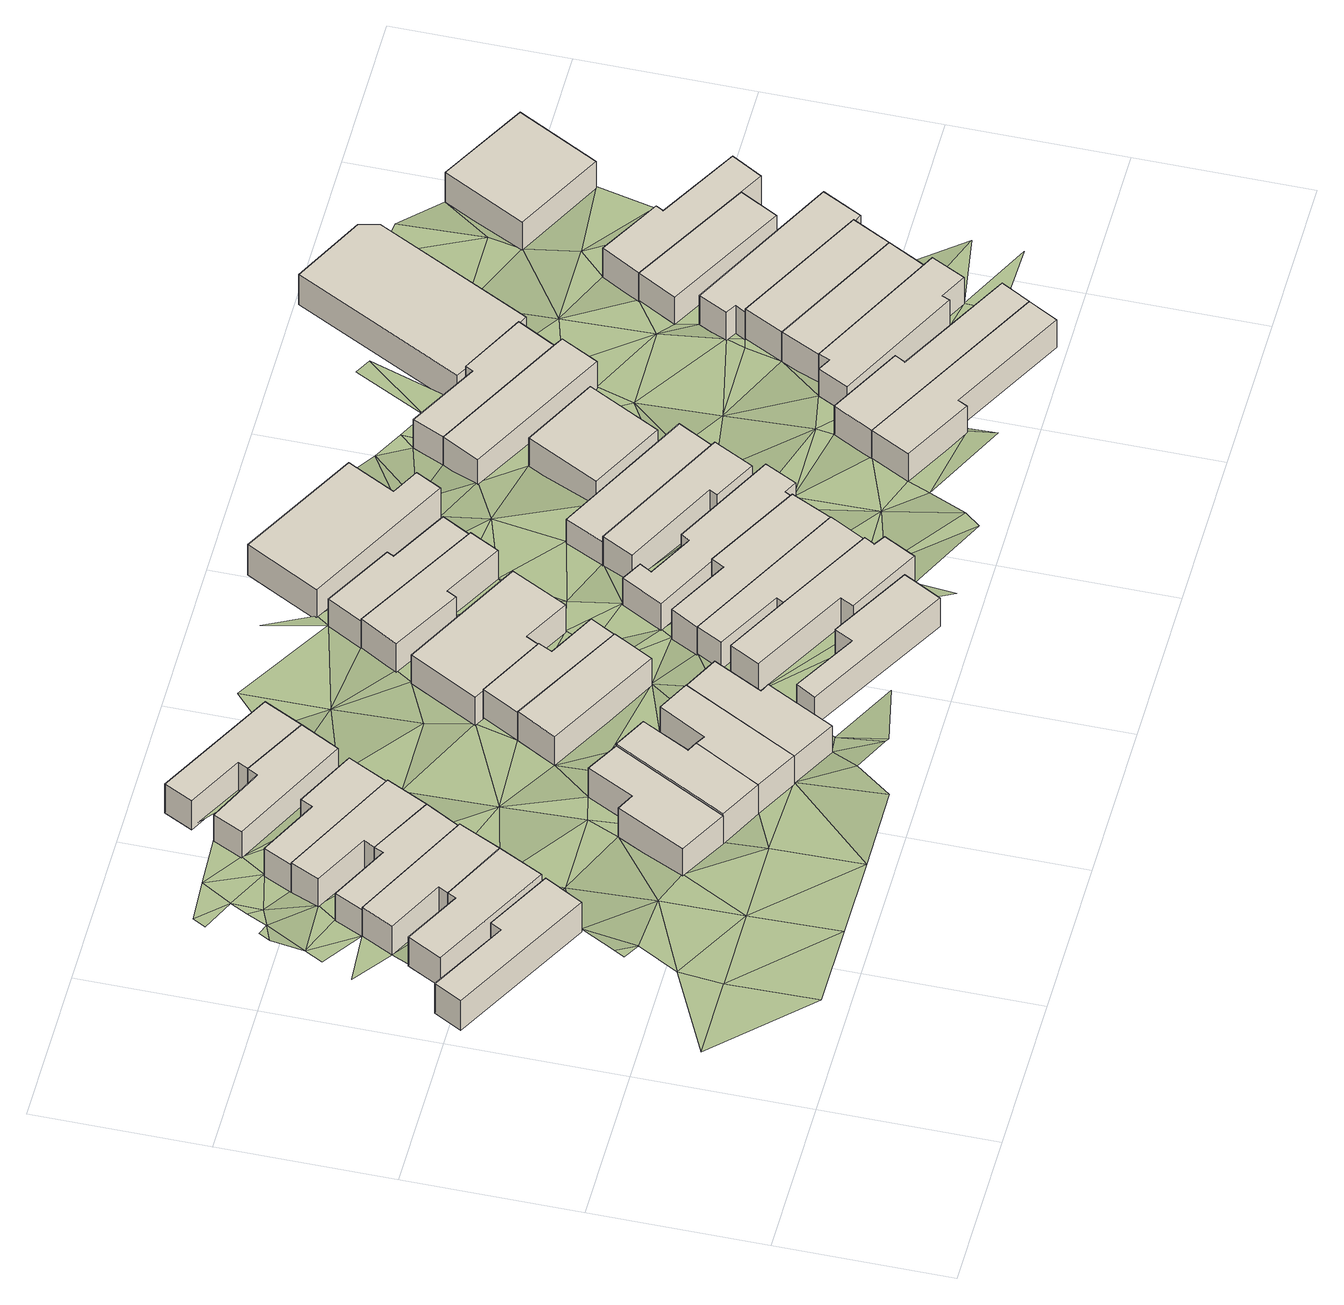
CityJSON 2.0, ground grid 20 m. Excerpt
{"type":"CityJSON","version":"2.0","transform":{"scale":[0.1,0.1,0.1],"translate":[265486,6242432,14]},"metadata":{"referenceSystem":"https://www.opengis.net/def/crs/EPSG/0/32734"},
"CityObjects":{
"building1":{"type":"Building","attributes":{"address":"Goldsmith Road Salt River Cape Town","building":"house","building:levels":"1","footprint":{"type":"Polygon"},"plus_code":"CVXVXHX6+X6V","ground_height":16.68,"building_height":4.1,"roof_height":20.78},"geometry":[{"type":"Solid","lod":"1","boundaries":[[[[0,1,2,3]],[[1,4,5,2]],[[4,6,7,5]],[[6,8,9,7]],[[8,10,11,9]],[[10,0,3,11]],[[3,2,5,7,9,11]],[[10,8,6,4,1,0]]]]}]},
"building2":{"type":"Building","attributes":{"address":"80 Goldsmith Road Salt River Cape Town","building":"house","building:levels":"1","footprint":{"type":"Polygon"},"plus_code":"C2X2X9XW+X2W","ground_height":16.5,"building_height":4.1,"roof_height":20.6},"geometry":[{"type":"Solid","lod":"1","boundaries":[[[[12,13,14,15]],[[13,16,17,14]],[[16,18,19,17]],[[18,20,21,19]],[[20,22,23,21]],[[22,12,15,23]],[[15,14,17,19,21,23]],[[22,20,18,16,13,12]]]]}]},
"building3":{"type":"Building","attributes":{"address":"78 Goldsmith Road Salt River Cape Town","building":"house","building:levels":"1","footprint":{"type":"Polygon"},"plus_code":"C2X5X6XJ+XMV","ground_height":16.5,"building_height":4.1,"roof_height":20.6},"geometry":[{"type":"Solid","lod":"1","boundaries":[[[[12,24,25,15]],[[24,26,27,28,25]],[[26,29,30,31,28,27]],[[29,32,33,31,30]],[[32,13,14,33]],[[13,12,15,14]],[[15,25,28,31,33,14]],[[13,32,29,26,24,12]]]]}]},
"building4":{"type":"Building","attributes":{"address":"76 Goldsmith Road Salt River Cape Town","building":"house","building:levels":"1","footprint":{"type":"Polygon"},"plus_code":"C2X7XHXM+X8R","ground_height":16.14,"building_height":4.1,"roof_height":20.24},"geometry":[{"type":"Solid","lod":"1","boundaries":[[[[34,35,36,37]],[[35,38,39,36]],[[38,40,41,39]],[[40,42,43,41]],[[42,44,27,43]],[[44,34,37,27]],[[37,36,39,41,43,27]],[[44,42,40,38,35,34]]]]}]},
"building5":{"type":"Building","attributes":{"address":"74 Goldsmith Road Salt River Cape Town","building":"house","building:levels":"1","footprint":{"type":"Polygon"},"plus_code":"C2X9XQX9+XMW","ground_height":16.14,"building_height":4.1,"roof_height":20.24},"geometry":[{"type":"Solid","lod":"1","boundaries":[[[[45,46,47,36]],[[46,48,49,50,47]],[[48,51,52,53,50,49]],[[51,54,55,53,52]],[[54,56,39,55]],[[56,45,36,39]],[[36,47,50,53,55,39]],[[56,54,51,48,46,45]]]]}]},
"building6":{"type":"Building","attributes":{"address":"29 Dryden Street Salt River Cape Town","building":"house","building:levels":"1","footprint":{"type":"Polygon"},"plus_code":"C2XWXGX8+XXX","ground_height":16.58,"building_height":4.1,"roof_height":20.68},"geometry":[{"type":"Solid","lod":"1","boundaries":[[[[57,58,59,60]],[[58,61,62,59]],[[61,63,64,62]],[[63,65,66,64]],[[65,67,68,66]],[[67,57,60,68]],[[60,59,62,64,66,68]],[[67,65,63,61,58,57]]]]}]},
"building7":{"type":"Building","attributes":{"address":"72 Goldsmith Road Salt River Cape Town","building":"house","building:levels":"1","footprint":{"type":"Polygon"},"plus_code":"C2XGX9XH+XWW","ground_height":15.84,"building_height":4.1,"roof_height":19.94},"geometry":[{"type":"Solid","lod":"1","boundaries":[[[[46,69,70,71]],[[69,72,73,70]],[[72,74,75,73]],[[74,76,77,75]],[[76,48,49,77]],[[48,46,71,49]],[[71,70,73,75,77,49]],[[48,76,74,72,69,46]]]]}]},
"building8":{"type":"Building","attributes":{"address":"31 Dryden Street Salt River Cape Town","building":"house","building:levels":"1","footprint":{"type":"Polygon"},"plus_code":"C3X6XCXQ+X5V","ground_height":16.89,"building_height":4.1,"roof_height":20.99},"geometry":[{"type":"Solid","lod":"1","boundaries":[[[[57,78,79,80,81,60]],[[78,82,83,80,79]],[[82,84,85,83]],[[84,86,87,85]],[[86,58,88,87]],[[58,57,60,81,88]],[[81,80,83,85,87,88]],[[58,86,84,82,78,57]]]]}]},
"building9":{"type":"Building","attributes":{"address":"70 Goldsmith Road Salt River Cape Town","building":"house","building:levels":"1","footprint":{"type":"Polygon"},"plus_code":"C2XMXVX6+XJR","ground_height":15.55,"building_height":4.1,"roof_height":19.65},"geometry":[{"type":"Solid","lod":"1","boundaries":[[[[89,90,91,92]],[[90,93,94,91]],[[93,95,96,94]],[[95,97,98,96]],[[97,99,100,98]],[[99,89,92,100]],[[92,91,94,96,98,100]],[[99,97,95,93,90,89]]]]}]},
"building10":{"type":"Building","attributes":{"address":"33 Dryden Street Salt River Cape Town","building":"house","building:levels":"1","footprint":{"type":"Polygon"},"plus_code":"C3XCXPX8+XHR","ground_height":16.89,"building_height":4.1,"roof_height":20.99},"geometry":[{"type":"Solid","lod":"1","boundaries":[[[[78,101,102,80]],[[101,103,104,105,102]],[[103,106,107,108,105,104]],[[106,109,110,108,107]],[[109,82,83,110]],[[82,78,80,83]],[[80,102,105,108,110,83]],[[82,109,106,103,101,78]]]]}]},
"building11":{"type":"Building","attributes":{"address":"68 Goldsmith Road Salt River Cape Town","building":"house","building:levels":"1","footprint":{"type":"Polygon"},"plus_code":"C2XQXVX3+XHW","ground_height":15.55,"building_height":4.1,"roof_height":19.65},"geometry":[{"type":"Solid","lod":"1","boundaries":[[[[111,112,113,92]],[[112,114,115,113]],[[114,116,117,115]],[[116,118,119,117]],[[118,120,91,119]],[[120,111,92,91]],[[92,113,115,117,119,91]],[[120,118,116,114,112,111]]]]}]},
"building12":{"type":"Building","attributes":{"address":"35 Dryden Street Salt River Cape Town","building":"house","building:levels":"1","footprint":{"type":"Polygon"},"plus_code":"C3XPX9X9+XFR","ground_height":16.82,"building_height":4.1,"roof_height":20.92},"geometry":[{"type":"Solid","lod":"1","boundaries":[[[[121,122,123,124]],[[122,125,126,123]],[[125,127,128,126]],[[127,129,130,128]],[[129,131,104,130]],[[131,121,124,104]],[[124,123,126,128,130,104]],[[131,129,127,125,122,121]]]]}]},
"building13":{"type":"Building","attributes":{"address":"73 Goldsmith Road Salt River Cape Town","building":"house","building:levels":"1","footprint":{"type":"Polygon"},"plus_code":"C3XMXPXJ+XCV","ground_height":16.29,"building_height":4.1,"roof_height":20.39},"geometry":[{"type":"Solid","lod":"1","boundaries":[[[[132,133,134,135,136,137]],[[133,138,139,135,134]],[[138,140,141,139]],[[140,132,137,136,141]],[[136,135,139,141]],[[140,138,133,132]]]]}]},
"building14":{"type":"Building","attributes":{"address":"71 Goldsmith Road Salt River Cape Town","building":"house","building:levels":"1","footprint":{"type":"Polygon"},"plus_code":"C3XVX3X3+XQR","ground_height":16.18,"building_height":4.1,"roof_height":20.28},"geometry":[{"type":"Solid","lod":"1","boundaries":[[[[142,132,143,137,144,145]],[[132,140,146,137,143]],[[140,147,148,146]],[[147,149,150,148]],[[149,151,152,150]],[[151,142,145,144,152]],[[144,137,146,148,150,152]],[[151,149,147,140,132,142]]]]}]},
"building15":{"type":"Building","attributes":{"address":"Kingsley Road Salt River Cape Town","building":"house","building:levels":"1","footprint":{"type":"Polygon"},"plus_code":"C4XCXCXV+X9V","ground_height":16.89,"building_height":4.1,"roof_height":20.99},"geometry":[{"type":"Solid","lod":"1","boundaries":[[[[153,154,155,156]],[[154,157,158,155]],[[157,159,160,158]],[[159,161,162,160]],[[161,163,164,162]],[[163,153,156,164]],[[156,155,158,160,162,164]],[[163,161,159,157,154,153]]]]}]},
"building16":{"type":"Building","attributes":{"address":"67 Goldsmith Road Salt River Cape Town","building":"house","building:levels":"1","footprint":{"type":"Polygon"},"plus_code":"C3XRXCXM+XCR","ground_height":15.96,"building_height":4.1,"roof_height":20.06},"geometry":[{"type":"Solid","lod":"1","boundaries":[[[[165,166,167,145]],[[166,168,169,167]],[[168,170,171,169]],[[170,172,173,171]],[[172,174,175,173]],[[174,176,177,175]],[[176,165,145,177]],[[145,167,169,171,173,175,177]],[[176,174,172,170,168,166,165]]]]}]},
"building17":{"type":"Building","attributes":{"address":"82 Kingsley Road Salt River Cape Town","building":"house","building:levels":"1","footprint":{"type":"Polygon"},"plus_code":"C4XGXMXF+XXV","ground_height":16.89,"building_height":4.1,"roof_height":20.99},"geometry":[{"type":"Solid","lod":"1","boundaries":[[[[178,179,180,181,182,183]],[[179,184,185,181,180]],[[184,186,187,185]],[[186,188,189,187]],[[188,190,191,189]],[[190,192,193,191]],[[192,194,195,193]],[[194,196,197,195]],[[196,178,183,182,197]],[[182,181,185,187,189,191,193,195,197]],[[196,194,192,190,188,186,184,179,178]]]]}]},
"building18":{"type":"Building","attributes":{"address":"80 Kingsley Road Salt River Cape Town","building":"house","building:levels":"1","footprint":{"type":"Polygon"},"plus_code":"C4XGX4XJ+X8W","ground_height":16.63,"building_height":4.1,"roof_height":20.73},"geometry":[{"type":"Solid","lod":"1","boundaries":[[[[198,199,200,201,202,203]],[[199,204,205,201,200]],[[204,206,207,205]],[[206,179,180,207]],[[179,178,183,180]],[[178,198,203,202,183]],[[202,201,205,207,180,183]],[[178,179,206,204,199,198]]]]}]},
"building19":{"type":"Building","attributes":{"address":"Goldsmith Road Salt River Cape Town","building":"house","building:levels":"1","footprint":{"type":"Polygon"},"plus_code":"C4X5X9XV+XHV","ground_height":15.96,"building_height":4.1,"roof_height":20.06},"geometry":[{"type":"Solid","lod":"1","boundaries":[[[[208,209,210,211,212,213]],[[209,214,215,211,210]],[[214,216,217,215]],[[216,218,219,217]],[[218,220,221,219]],[[220,208,213,212,221]],[[212,211,215,217,219,221]],[[220,218,216,214,209,208]]]]}]},
"building20":{"type":"Building","attributes":{"address":"78 Kingsley Road Salt River Cape Town","building":"house","building:levels":"1","footprint":{"type":"Polygon"},"plus_code":"C4XQXCXH+XPX","ground_height":16.47,"building_height":4.1,"roof_height":20.57},"geometry":[{"type":"Solid","lod":"1","boundaries":[[[[222,223,224,225,226,227]],[[223,228,229,225,224]],[[228,230,231,229]],[[230,232,200,231]],[[232,233,203,200]],[[233,222,227,226,203]],[[226,225,229,231,200,203]],[[233,232,230,228,223,222]]]]}]},
"building21":{"type":"Building","attributes":{"address":"Goldsmith Road Salt River Cape Town","building":"house","building:levels":"1","footprint":{"type":"Polygon"},"plus_code":"C4X8XXX5+X9R","ground_height":15.58,"building_height":4.1,"roof_height":19.68},"geometry":[{"type":"Solid","lod":"1","boundaries":[[[[234,235,236,213]],[[235,237,238,236]],[[237,239,240,238]],[[239,241,242,240]],[[241,243,244,242]],[[243,234,213,244]],[[213,236,238,240,242,244]],[[243,241,239,237,235,234]]]]}]},
"building22":{"type":"Building","attributes":{"address":"76 Kingsley Road Salt River Cape Town","building":"house","building:levels":"1","footprint":{"type":"Polygon"},"plus_code":"C4XRXMXJ+XQV","ground_height":16.07,"building_height":4.1,"roof_height":20.17},"geometry":[{"type":"Solid","lod":"1","boundaries":[[[[223,222,227,224]],[[222,245,246,227]],[[245,247,248,246]],[[247,249,250,248]],[[249,251,252,250]],[[251,253,254,252]],[[253,255,256,254]],[[255,257,258,256]],[[257,259,260,258]],[[259,261,262,260]],[[261,223,224,262]],[[224,227,246,248,250,252,254,256,258,260,262]],[[261,259,257,255,253,251,249,247,245,222,223]]]]}]},
"building23":{"type":"Building","attributes":{"address":"61 Goldsmith Road Salt River Cape Town","building":"house","building:levels":"1","footprint":{"type":"Polygon"},"plus_code":"C4XHXGX7+X7X","ground_height":15.58,"building_height":4.1,"roof_height":19.68},"geometry":[{"type":"Solid","lod":"1","boundaries":[[[[263,264,265,266]],[[264,267,268,265]],[[267,269,270,268]],[[269,271,272,270]],[[271,273,274,272]],[[273,263,266,274]],[[266,265,268,270,272,274]],[[273,271,269,267,264,263]]]]}]},
"building24":{"type":"Building","attributes":{"address":"74 Kingsley Road Salt River Cape Town","building":"house","building:levels":"1","footprint":{"type":"Polygon"},"plus_code":"C5X3XXXW+X7X","ground_height":16.07,"building_height":4.1,"roof_height":20.17},"geometry":[{"type":"Solid","lod":"1","boundaries":[[[[275,276,277,278,279,280]],[[276,281,282,278,277]],[[281,283,284,282]],[[283,285,286,284]],[[285,287,288,286]],[[287,275,280,279,288]],[[279,278,282,284,286,288]],[[287,285,283,281,276,275]]]]}]},
"building25":{"type":"Building","attributes":{"address":"72 Kingsley Road Salt River Cape Town","building":"house","building:levels":"1","footprint":{"type":"Polygon"},"plus_code":"C5X6X5XF+XGW","ground_height":15.3,"building_height":4.1,"roof_height":19.4},"geometry":[{"type":"Solid","lod":"1","boundaries":[[[[276,275,280,277]],[[275,289,290,280]],[[289,291,292,290]],[[291,276,277,292]],[[277,280,290,292]],[[291,289,275,276]]]]}]},
"building26":{"type":"Building","attributes":{"address":"70 Kingsley Road Salt River Cape Town","building":"house","building:levels":"1","footprint":{"type":"Polygon"},"plus_code":"C5XFXPXR+XJX","ground_height":15.3,"building_height":4.1,"roof_height":19.4},"geometry":[{"type":"Solid","lod":"1","boundaries":[[[[293,294,295,296]],[[294,297,298,295]],[[297,299,300,298]],[[299,293,296,300]],[[296,295,298,300]],[[299,297,294,293]]]]}]},
"building27":{"type":"Building","attributes":{"address":"59 Kingsley Road Salt River Cape Town","building":"house","building:levels":"1","footprint":{"type":"Polygon"},"plus_code":"C6X4X2XF+XWV","ground_height":16.49,"building_height":4.1,"roof_height":20.59},"geometry":[{"type":"Solid","lod":"1","boundaries":[[[[301,302,303,304]],[[302,305,306,303]],[[305,307,308,306]],[[307,309,310,308]],[[309,311,312,310]],[[311,301,304,312]],[[304,303,306,308,310,312]],[[311,309,307,305,302,301]]]]}]},
"building28":{"type":"Building","attributes":{"address":"68 Kingsley Road Salt River Cape Town","building":"house","building:levels":"1","footprint":{"type":"Polygon"},"plus_code":"C5XJXCXF+XVR","ground_height":15.06,"building_height":4.1,"roof_height":19.16},"geometry":[{"type":"Solid","lod":"1","boundaries":[[[[313,314,315,316]],[[314,317,318,315]],[[317,319,320,318]],[[319,321,322,320]],[[321,313,316,322]],[[316,315,318,320,322]],[[321,319,317,314,313]]]]}]},
"building29":{"type":"Building","attributes":{"address":"57 Kingsley Road Salt River Cape Town","building":"house","building:levels":"1","footprint":{"type":"Polygon"},"plus_code":"C6XCXVX7+XMW","ground_height":16.49,"building_height":4.1,"roof_height":20.59},"geometry":[{"type":"Solid","lod":"1","boundaries":[[[[323,324,312,304]],[[324,325,326,312]],[[325,327,328,326]],[[327,329,330,328]],[[329,331,332,330]],[[331,323,304,332]],[[304,312,326,328,330,332]],[[331,329,327,325,324,323]]]]}]},
"building30":{"type":"Building","attributes":{"address":"66 Kingsley Road Salt River Cape Town","building":"house","building:levels":"1","footprint":{"type":"Polygon"},"plus_code":"C5XQXFXH+X2W","ground_height":15.06,"building_height":4.1,"roof_height":19.16},"geometry":[{"type":"Solid","lod":"1","boundaries":[[[[333,334,335,336,337,338]],[[334,339,340,336,335]],[[339,341,342,340]],[[341,314,315,342]],[[314,313,316,315]],[[313,333,338,337,316]],[[337,336,340,342,315,316]],[[313,314,341,339,334,333]]]]}]},
"building31":{"type":"Building","attributes":{"address":"55 Kingsley Road Salt River Cape Town","building":"house","building:levels":"1","footprint":{"type":"Polygon"},"plus_code":"C6XHX4XR+XXW","ground_height":16.16,"building_height":4.1,"roof_height":20.26},"geometry":[{"type":"Solid","lod":"1","boundaries":[[[[343,344,345,346,347,348]],[[344,349,350,346,345]],[[349,351,352,350]],[[351,353,354,352]],[[353,355,356,354]],[[355,357,358,356]],[[357,359,360,358]],[[359,361,362,360]],[[361,343,348,347,362]],[[347,346,350,352,354,356,358,360,362]],[[361,359,357,355,353,351,349,344,343]]]]}]},
"building32":{"type":"Building","attributes":{"address":"53 Kingsley Road Salt River Cape Town","building":"house","building:levels":"1","footprint":{"type":"Polygon"},"plus_code":"C6XPX7XG+XMR","ground_height":16.09,"building_height":4.1,"roof_height":20.19},"geometry":[{"type":"Solid","lod":"1","boundaries":[[[[363,364,348,365]],[[364,366,367,348]],[[366,368,369,367]],[[368,363,365,369]],[[365,348,367,369]],[[368,366,364,363]]]]}]},
"building33":{"type":"Building","attributes":{"address":"51 Kingsley Road Salt River Cape Town","building":"house","building:levels":"1","footprint":{"type":"Polygon"},"plus_code":"C6XRXGXJ+XPW","ground_height":16.09,"building_height":4.1,"roof_height":20.19},"geometry":[{"type":"Solid","lod":"1","boundaries":[[[[370,363,371,365,372,373]],[[363,368,369,365,371]],[[368,374,375,369]],[[374,370,373,372,375]],[[372,365,369,375]],[[374,368,363,370]]]]}]},
"building34":{"type":"Building","attributes":{"address":"60 Kingsley Road Salt River Cape Town","building":"terrace","building:levels":"1","building:units":"3","footprint":{"type":"Polygon"},"plus_code":"C6X6XJXJ+XFR","ground_height":14.65,"building_height":4.1,"roof_height":18.75},"geometry":[{"type":"Solid","lod":"1","boundaries":[[[[376,377,338,335]],[[377,378,379,338]],[[378,380,381,379]],[[380,382,383,381]],[[382,384,385,383]],[[384,386,387,385]],[[386,376,335,387]],[[335,338,379,381,383,385,387]],[[386,384,382,380,378,377,376]]]]}]},
"building35":{"type":"Building","attributes":{"address":"49 Kingsley Road Salt River Cape Town","building":"house","building:levels":"1","footprint":{"type":"Polygon"},"plus_code":"C6XXXCXM+XQW","ground_height":15.59,"building_height":4.1,"roof_height":19.69},"geometry":[{"type":"Solid","lod":"1","boundaries":[[[[388,389,390,373]],[[389,391,392,390]],[[391,393,394,392]],[[393,395,396,394]],[[395,397,398,396]],[[397,399,400,398]],[[399,388,373,400]],[[373,390,392,394,396,398,400]],[[399,397,395,393,391,389,388]]]]}]},
"building36":{"type":"Building","attributes":{"address":"Salt River Cape Town","building":"house","building:levels":"1","footprint":{"type":"Polygon"},"plus_code":"C6XWXVXP+X7W","ground_height":15.31,"building_height":4.1,"roof_height":19.41},"geometry":[{"type":"Solid","lod":"1","boundaries":[[[[401,402,403,404]],[[402,405,406,403]],[[405,407,408,406]],[[407,401,404,408]],[[404,403,406,408]],[[407,405,402,401]]]]}]},
"building37":{"type":"Building","attributes":{"address":"Salt River Cape Town","building":"house","building:levels":"1","footprint":{"type":"Polygon"},"plus_code":"C7X4XRX7+XWV","ground_height":15.31,"building_height":4.1,"roof_height":19.41},"geometry":[{"type":"Solid","lod":"1","boundaries":[[[[409,410,408,404]],[[410,411,412,408]],[[411,413,414,412]],[[413,415,416,414]],[[415,417,418,416]],[[417,419,420,418]],[[419,409,404,420]],[[404,408,412,414,416,418,420]],[[419,417,415,413,411,410,409]]]]}]},
"building38":{"type":"Building","attributes":{"address":"43 Kingsley Road Salt River Cape Town","building":"house","building:levels":"1","footprint":{"type":"Polygon"},"plus_code":"C7X7XMX9+X8X","ground_height":14.61,"building_height":4.1,"roof_height":18.71},"geometry":[{"type":"Solid","lod":"1","boundaries":[[[[421,422,423,424]],[[422,425,426,423]],[[425,427,428,426]],[[427,421,424,428]],[[424,423,426,428]],[[427,425,422,421]]]]}]},
"terrain1":{"type":"TINRelief","geometry":[{"type":"CompositeSurface","lod":"1","boundaries":[[[429,430,431]],[[431,430,432]],[[433,430,429]],[[432,430,434]],[[435,436,437]],[[438,439,440]],[[434,430,433]],[[29,26,441]],[[439,432,442]],[[443,440,439]],[[437,444,435]],[[445,29,446]],[[447,448,26]],[[432,434,442]],[[446,449,445]],[[439,442,443]],[[26,450,447]],[[451,452,447]],[[29,445,453]],[[4,444,437]],[[454,434,433]],[[452,451,455]],[[451,447,456]],[[447,450,456]],[[457,443,442]],[[457,4,443]],[[442,434,458]],[[459,460,451]],[[451,456,459]],[[461,462,463]],[[444,4,457]],[[459,461,460]],[[434,464,458]],[[38,456,450]],[[434,454,464]],[[459,456,465]],[[12,444,457]],[[466,462,461]],[[38,450,40]],[[467,461,459]],[[442,65,457]],[[459,465,467]],[[65,442,458]],[[468,456,38]],[[461,467,466]],[[458,464,469]],[[12,457,470]],[[466,467,471]],[[457,65,470]],[[472,464,454]],[[469,464,473]],[[474,466,471]],[[467,475,471]],[[24,12,476]],[[467,477,475]],[[470,476,12]],[[454,478,472]],[[470,65,63]],[[471,475,479]],[[473,464,472]],[[24,476,35]],[[479,475,477]],[[61,470,63]],[[470,61,476]],[[471,479,99]],[[476,480,35]],[[35,480,46]],[[472,478,481]],[[90,474,93]],[[133,476,61]],[[90,482,483]],[[480,69,46]],[[69,99,479]],[[484,472,481]],[[61,58,133]],[[485,486,487]],[[488,486,86]],[[480,99,69]],[[481,489,484]],[[133,132,476]],[[490,480,476]],[[106,486,485]],[[133,58,491]],[[485,487,106]],[[86,491,58]],[[492,484,489]],[[106,86,486]],[[492,489,493]],[[490,476,132]],[[484,492,494]],[[99,480,495]],[[491,86,106]],[[125,484,494]],[[496,492,493]],[[480,490,495]],[[497,133,491]],[[498,89,99]],[[125,494,499]],[[497,491,106]],[[99,495,498]],[[142,490,132]],[[127,125,500]],[[106,131,497]],[[125,499,500]],[[89,498,112]],[[129,127,500]],[[495,490,501]],[[497,131,129]],[[500,499,502]],[[503,129,500]],[[495,501,498]],[[112,498,504]],[[505,502,499]],[[503,506,129]],[[199,497,129]],[[506,199,129]],[[500,502,507]],[[498,501,508]],[[509,510,511]],[[512,500,507]],[[513,511,510]],[[206,506,503]],[[497,514,515]],[[508,208,498]],[[199,514,497]],[[510,509,516]],[[517,504,498]],[[507,502,518]],[[206,503,179]],[[510,519,513]],[[501,520,508]],[[507,518,512]],[[519,510,516]],[[517,498,208]],[[515,521,516]],[[502,154,518]],[[515,514,521]],[[516,521,522]],[[520,501,172]],[[516,522,519]],[[514,523,521]],[[524,518,154]],[[522,525,519]],[[154,526,524]],[[523,223,521]],[[525,172,519]],[[527,520,172]],[[528,529,517]],[[522,530,531]],[[517,241,528]],[[527,172,532]],[[525,522,533]],[[172,525,532]],[[251,530,534]],[[531,533,522]],[[535,536,537]],[[530,251,531]],[[253,251,534]],[[538,528,241]],[[539,536,524]],[[540,532,525]],[[525,533,540]],[[531,251,541]],[[537,536,542]],[[543,241,239]],[[544,528,538]],[[545,537,542]],[[241,543,538]],[[539,546,536]],[[541,283,531]],[[541,251,547]],[[548,532,549]],[[536,546,542]],[[549,532,540]],[[545,550,551]],[[547,283,541]],[[549,543,548]],[[544,538,543]],[[550,545,542]],[[547,251,552]],[[550,553,551]],[[554,542,546]],[[555,549,540]],[[549,544,543]],[[550,542,556]],[[554,302,542]],[[557,547,552]],[[556,552,550]],[[556,542,558]],[[549,559,544]],[[289,555,540]],[[558,542,302]],[[560,561,562]],[[562,561,273]],[[549,555,294]],[[275,557,552]],[[560,544,559]],[[302,554,563]],[[294,559,549]],[[556,564,552]],[[273,561,565]],[[331,556,558]],[[566,561,560]],[[314,560,559]],[[567,563,554]],[[275,552,564]],[[273,565,568]],[[555,289,569]],[[564,556,331]],[[561,566,565]],[[314,341,560]],[[566,560,341]],[[567,570,563]],[[275,571,289]],[[571,275,564]],[[559,294,572]],[[331,351,564]],[[289,573,569]],[[566,341,574]],[[341,575,574]],[[564,351,349]],[[331,576,351]],[[289,571,573]],[[564,349,571]],[[577,569,573]],[[572,294,577]],[[574,575,578]],[[339,575,341]],[[578,575,579]],[[579,575,339]],[[343,349,344]],[[349,363,571]],[[572,577,573]],[[351,576,580]],[[349,343,363]],[[571,581,573]],[[339,334,579]],[[580,576,582]],[[363,583,571]],[[578,579,584]],[[585,572,573]],[[581,571,583]],[[584,586,578]],[[580,582,587]],[[581,585,573]],[[585,588,572]],[[588,589,590]],[[583,363,370]],[[583,370,581]],[[589,588,591]],[[592,581,370]],[[588,593,591]],[[585,593,588]],[[594,595,580]],[[395,585,581]],[[594,580,587]],[[402,585,395]],[[401,585,402]],[[585,401,593]],[[593,596,591]],[[594,587,597]],[[598,402,395]],[[599,600,601]],[[419,593,401]],[[602,600,594]],[[591,596,380]],[[603,596,593]],[[602,601,600]],[[419,604,593]],[[598,395,605]],[[604,603,593]],[[601,606,607]],[[608,596,603]],[[380,596,608]],[[609,604,419]],[[604,609,610]],[[610,609,611]],[[612,380,608]],[[603,604,613]],[[603,422,608]],[[610,613,604]],[[612,608,422]]]}]}
},
"vertices":[
[4,383,23],[171,293,23],[171,293,68],[4,383,68],[196,338,23],[196,338,68],[120,379,23],[120,379,68],[113,366,23],[113,366,68],[22,415,23],[22,415,68],
[228,395,22],[153,433,22],[153,433,66],[228,395,66],[148,423,22],[148,423,66],[82,458,22],[82,458,66],[61,419,22],[61,419,66],[202,344,22],[202,344,66],
[252,444,22],[252,444,66],[112,515,22],[112,515,62],[112,515,66],[93,478,22],[93,478,62],[93,478,66],[159,444,22],[159,444,66],
[252,444,21],[275,485,21],[275,485,62],[252,444,62],[202,524,21],[202,524,62],[197,513,21],[197,513,62],[128,548,21],[128,548,62],[112,515,21],
[275,485,16],[299,533,16],[299,533,62],[160,603,16],[160,603,59],[160,603,62],[144,570,16],[144,570,59],[144,570,62],[209,536,16],[209,536,62],[202,524,16],
[327,179,23],[398,311,23],[398,311,67],[327,179,67],[360,332,23],[360,332,67],[332,278,23],[332,278,67],[312,288,23],[312,288,67],[271,209,23],[271,209,67],
[323,580,16],[323,580,59],[299,533,59],[253,615,16],[253,615,59],[246,601,16],[246,601,59],[176,636,16],[176,636,59],
[376,153,23],[376,153,67],[376,153,70],[327,179,70],[419,230,23],[419,230,70],[407,236,23],[407,236,70],[436,291,23],[436,291,70],[398,311,70],
[360,640,16],[286,680,16],[286,680,56],[360,640,56],[279,668,16],[279,668,56],[213,699,16],[213,699,56],[196,665,16],[196,665,56],[336,595,16],[336,595,56],
[425,126,23],[425,126,70],[497,260,23],[497,260,69],[497,260,70],[460,279,23],[460,279,69],[460,279,70],[429,224,23],[429,224,70],
[360,640,12],[383,685,12],[383,685,56],[244,759,12],[244,759,56],[227,726,12],[227,726,56],[292,692,12],[292,692,56],[286,680,12],
[425,126,28],[477,98,28],[477,98,69],[425,126,69],[519,177,28],[519,177,69],[508,182,28],[508,182,69],[538,239,28],[538,239,69],[497,260,28],
[424,423,20],[398,377,20],[398,377,63],[398,377,64],[424,423,64],[424,423,63],[531,305,20],[531,305,64],[556,351,20],[556,351,64],
[447,466,20],[424,423,61],[447,466,63],[447,466,61],[556,351,63],[572,380,20],[572,380,63],[517,409,20],[517,409,63],[525,425,20],[525,425,63],
[680,31,27],[704,75,27],[704,75,70],[680,31,70],[611,127,27],[611,127,70],[599,106,27],[599,106,70],[525,148,27],[525,148,70],[511,125,27],[511,125,70],
[447,466,18],[525,425,18],[525,425,61],[533,440,18],[533,440,61],[587,411,18],[587,411,61],[621,476,18],[621,476,61],[479,551,18],[479,551,61],[436,472,18],[436,472,61],
[746,128,26],[637,188,26],[637,188,67],[637,188,70],[746,128,70],[746,128,67],[563,228,26],[563,228,70],[544,194,26],[544,194,70],[656,132,26],[656,132,70],[648,117,26],[648,117,70],[732,71,26],[732,71,70],[752,108,26],[752,108,70],[739,116,26],[739,116,70],
[769,170,26],[583,269,26],[583,269,66],[583,269,67],[769,170,67],[769,170,66],[567,239,26],[567,239,67],[643,198,26],[643,198,67],
[517,614,17],[491,570,17],[491,570,57],[491,570,61],[517,614,61],[517,614,57],[571,525,17],[571,525,61],[577,536,17],[577,536,61],[646,498,17],[646,498,61],[664,532,17],[664,532,61],
[792,217,21],[682,277,21],[682,277,62],[682,277,66],[792,217,66],[792,217,62],[674,262,21],[674,262,66],[602,301,21],[602,301,66],[583,269,21],[769,170,21],
[517,614,16],[664,532,16],[664,532,57],[683,566,16],[683,566,57],[616,603,16],[616,603,57],[620,611,16],[620,611,57],[540,655,16],[540,655,57],
[797,226,21],[797,226,62],[812,218,21],[812,218,62],[831,255,21],[831,255,62],[712,317,21],[712,317,62],[706,307,21],[706,307,62],[653,335,21],[653,335,62],[661,349,21],[661,349,62],[637,362,21],[637,362,62],[611,314,21],[611,314,62],
[596,755,11],[550,670,11],[550,670,57],[596,755,57],[722,578,11],[722,578,57],[738,608,11],[738,608,57],[706,625,11],[706,625,57],[735,680,11],[735,680,57],
[849,314,17],[690,396,17],[690,396,54],[690,396,62],[849,314,62],[849,314,54],[671,360,17],[671,360,62],[781,303,17],[781,303,62],[776,294,17],[776,294,62],[825,268,17],[825,268,62],
[873,358,17],[873,358,54],[712,441,17],[712,441,54],
[903,461,11],[816,506,11],[816,506,54],[903,461,54],[772,423,11],[772,423,54],[859,378,11],[859,378,54],
[900,158,24],[876,113,24],[876,113,66],[900,158,66],[957,69,24],[957,69,66],[963,80,24],[963,80,66],[1099,7,24],[1099,7,66],[1118,41,24],[1118,41,66],
[953,512,9],[798,594,9],[798,594,52],[953,512,52],[775,551,9],[775,551,52],[941,463,9],[941,463,52],[964,506,9],[964,506,52],
[900,158,22],[1118,41,22],[1137,75,22],[1137,75,66],[1003,147,22],[1003,147,66],[1010,159,22],[1010,159,66],[925,204,22],[925,204,66],
[977,556,9],[902,595,9],[902,595,48],[902,595,52],[977,556,52],[977,556,48],[897,586,9],[897,586,52],[815,630,9],[815,630,52],
[996,238,22],[990,225,22],[990,225,62],[990,225,63],[996,238,63],[996,238,62],[975,233,22],[975,233,63],[957,198,22],[957,198,63],[1103,123,22],[1103,123,63],[1107,132,22],[1107,132,63],[1138,116,22],[1138,116,63],[1158,155,22],[1158,155,63],[1146,161,22],[1146,161,63],
[1018,283,17],[996,238,17],[1018,283,62],[1146,161,17],[1146,161,62],[1169,204,17],[1169,204,62],
[1041,328,17],[1018,283,57],[1041,328,62],[1041,328,57],[1192,248,17],[1192,248,62],
[902,595,2],[977,556,2],[989,551,2],[989,551,48],[1082,730,2],[1082,730,48],[1076,753,2],[1076,753,48],[992,796,2],[992,796,48],[891,601,2],[891,601,48],
[1041,328,13],[1192,248,13],[1192,248,57],[1204,243,13],[1204,243,57],[1228,289,13],[1228,289,57],[1053,380,13],[1053,380,57],[1036,347,13],[1036,347,57],[1048,340,13],[1048,340,57],
[1072,450,13],[1047,405,13],[1047,405,54],[1072,450,54],[1186,329,13],[1186,329,54],[1210,373,13],[1210,373,54],
[1072,450,10],[1210,373,10],[1237,358,10],[1237,358,54],[1258,394,10],[1258,394,54],[1165,446,10],[1165,446,54],[1170,455,10],[1170,455,54],[1098,495,10],[1098,495,54],
[1273,626,2],[1171,682,2],[1171,682,47],[1273,626,47],[1120,587,2],[1120,587,47],[1223,532,2],[1223,532,47],
[127,25,32],[127,130,30],[27,130,30],[132,181,30],[228,25,32],[228,130,29],[61,419,25],[113,366,27],[120,379,25],[140,240,30],[159,229,30],[147,252,30],[49,511,22],[228,225,28],[171,293,27],[202,344,23],[153,433,25],[82,458,25],[77,568,22],[66,547,22],[148,423,25],[128,548,22],[106,616,19],[86,608,19],[159,444,25],[328,25,30],[93,621,19],[144,570,22],[228,325,23],[271,209,28],[127,625,19],[117,640,19],[128,660,19],[97,693,19],[89,678,19],[328,130,28],[160,603,19],[149,696,19],[176,636,19],[209,536,21],[327,179,26],[328,325,23],[196,665,18],[425,126,29],[376,153,28],[213,699,18],[228,625,18],[328,420,19],[246,601,18],[428,25,33],[253,615,18],[328,525,16],[460,67,33],[292,692,16],[228,725,18],[477,98,29],[428,225,29],[419,230,29],[429,224,29],[407,236,29],[502,47,32],[436,472,20],[428,325,23],[498,100,29],[506,44,32],[511,125,29],[428,525,16],[574,58,32],[531,305,25],[428,625,12],[525,148,29],[544,194,28],[479,551,20],[611,127,29],[563,228,28],[428,725,12],[599,106,29],[567,239,28],[628,130,29],[491,570,20],[517,409,22],[528,420,22],[525,425,22],[656,132,29],[533,440,22],[602,301,23],[556,351,25],[572,380,22],[540,655,17],[648,117,29],[587,411,21],[571,525,20],[611,314,23],[637,362,23],[674,262,26],[732,71,29],[628,420,21],[728,25,29],[577,536,20],[550,670,17],[528,725,12],[661,349,23],[671,360,23],[646,498,18],[690,396,20],[653,335,23],[739,116,27],[752,108,27],[746,128,27],[628,625,16],[828,25,28],[712,441,20],[728,325,21],[828,130,24],[683,566,17],[722,578,14],[769,170,27],[843,43,28],[776,294,21],[664,532,18],[728,525,17],[812,218,22],[792,217,22],[831,255,22],[797,226,22],[865,87,24],[772,423,20],[828,225,22],[825,268,22],[900,158,25],[775,551,17],[738,608,14],[728,625,14],[706,625,14],[957,69,28],[928,225,22],[765,684,11],[794,666,9],[962,37,28],[731,701,11],[859,378,13],[963,80,25],[928,325,17],[941,463,13],[928,420,13],[830,647,9],[828,625,9],[1010,159,25],[903,461,13],[863,630,9],[891,601,9],[1103,123,23],[1036,347,17],[1003,147,25],[1028,325,17],[927,704,7],[1028,420,14],[908,714,7],[1137,75,23],[964,506,11],[977,556,11],[953,512,11],[989,551,11],[1048,340,17],[1028,525,11],[1138,116,23],[1107,132,23],[1028,625,6],[1226,73,22],[1186,329,15],[1146,161,23],[1158,155,23],[1169,204,21],[1229,130,21],[1120,587,7],[1128,525,10],[1228,289,15],[1204,243,19],[1192,248,19],[1128,625,6],[1170,455,13],[1206,465,11],[1165,446,13],[1128,725,2],[1223,532,9]
]}
